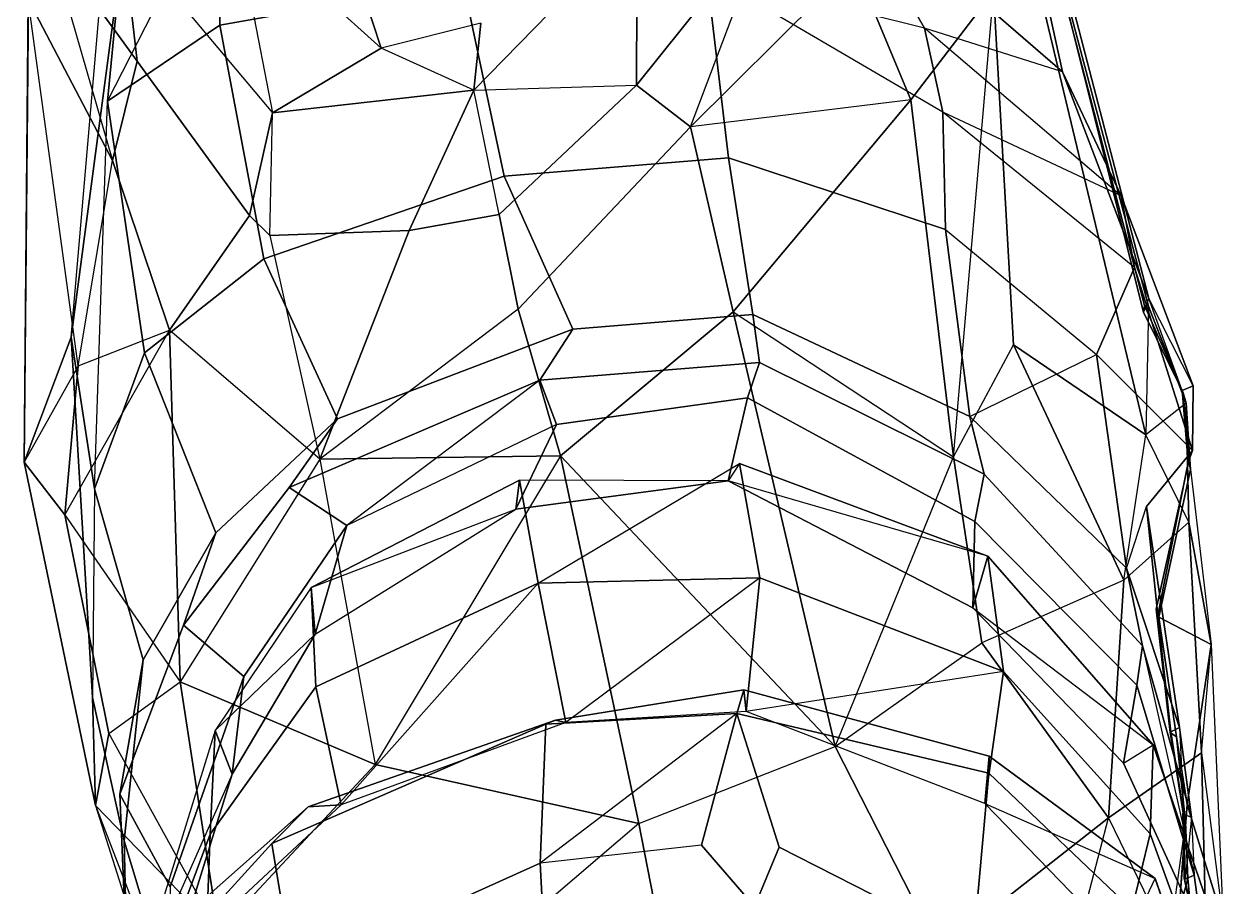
# Model space of a CAD drawing. Extents: x -0.135 to 0.053, y -0.194 to 0.215.
# Drawn here: x -0.0299 to 0.04, y 0.0756 to 0.1254 of the extents above; entities that cross this region are included whole.
import ezdxf

# ---------------------------------------------------------------- set-up
doc = ezdxf.new("R2010")
doc.units = 0
doc.layers.add('FIGURE_1_MAN_PANTS_LEG_LEFT', color=176, linetype='CONTINUOUS')

msp = doc.modelspace()

# ---------------------------------------------------------------- linework, layer by layer
at = {"layer": 'FIGURE_1_MAN_PANTS_LEG_LEFT', "invisible_edges": 8}
for points in [[(0.017162, 0.133822, 0.160961), (0.030088, 0.122613, 0.159173), (0.02483, 0.14657, 0.129999)], [(0.027398, 0.139043, 0.122683), (0.02483, 0.14657, 0.129999), (0.030088, 0.122613, 0.159173)], [(-0.027192, 0.107297, 0.150784), (-0.024402, 0.139731, 0.133455), (-0.029584, 0.13359, 0.129862)], [(-0.027192, 0.107297, 0.150784), (-0.024356, 0.128644, 0.150133), (-0.024402, 0.139731, 0.133455)], [(0.026884, 0.139544, 0.122405), (0.027013, 0.139568, 0.122194), (0.03475, 0.108739, 0.156389)], [(0.027178, 0.138775, 0.122294), (0.026884, 0.139544, 0.122405), (0.034816, 0.10913, 0.156687)], [(0.03475, 0.108739, 0.156389), (0.034816, 0.10913, 0.156687), (0.026884, 0.139544, 0.122405)], [(0.03475, 0.108739, 0.156389), (0.027013, 0.139568, 0.122194), (0.027398, 0.139043, 0.122683)], [(0.034816, 0.10913, 0.156687), (0.035039, 0.109088, 0.156523), (0.027178, 0.138775, 0.122294)], [(0.027553, 0.132306, 0.117762), (0.027178, 0.138775, 0.122294), (0.035039, 0.109088, 0.156523)], [(0.027398, 0.139043, 0.122683), (0.035074, 0.109531, 0.156884), (0.03475, 0.108739, 0.156389)], [(0.030088, 0.122613, 0.159173), (0.035074, 0.109531, 0.156884), (0.027398, 0.139043, 0.122683)], [(-0.018604, 0.125316, 0.169291), (-0.004567, 0.127801, 0.174953), (-0.006292, 0.136525, 0.162336)], [(-0.006292, 0.136525, 0.162336), (-0.018458, 0.133933, 0.157475), (-0.018604, 0.125316, 0.169291)], [(-0.029902, 0.100089, 0.145834), (-0.029584, 0.13359, 0.129862), (-0.029668, 0.126816, 0.124174)], [(-0.029584, 0.13359, 0.129862), (-0.029902, 0.100089, 0.145834), (-0.027192, 0.107297, 0.150784)], [(-0.025093, 0.120919, 0.162066), (-0.018604, 0.125316, 0.169291), (-0.018458, 0.133933, 0.157475)], [(-0.024356, 0.128644, 0.150133), (-0.025093, 0.120919, 0.162066), (-0.018458, 0.133933, 0.157475)], [(0.022101, 0.125149, 0.170045), (0.017162, 0.133822, 0.160961), (0.009527, 0.128275, 0.175572)], [(0.030088, 0.122613, 0.159173), (0.017162, 0.133822, 0.160961), (0.022101, 0.125149, 0.170045)], [(0.021321, 0.120995, 0.104965), (0.018047, 0.12884, 0.097468), (0.023728, 0.133027, 0.104374)], [(0.023728, 0.133027, 0.104374), (0.026095, 0.12724, 0.110885), (0.021321, 0.120995, 0.104965)], [(0.027247, 0.106849, 0.132975), (0.026095, 0.12724, 0.110885), (0.027553, 0.132306, 0.117762)], [(0.027553, 0.132306, 0.117762), (0.034897, 0.101655, 0.153594), (0.027247, 0.106849, 0.132975)], [(0.035039, 0.109088, 0.156523), (0.034897, 0.101655, 0.153594), (0.027553, 0.132306, 0.117762)], [(-0.024211, 0.130557, 0.087633), (-0.017775, 0.131625, 0.081053), (-0.015556, 0.120247, 0.083328)], [(-0.017775, 0.131625, 0.081053), (-0.00929, 0.123993, 0.076816), (-0.015556, 0.120247, 0.083328)], [(-0.017775, 0.131625, 0.081053), (-0.010474, 0.127609, 0.069646), (-0.00929, 0.123993, 0.076816)], [(-0.003928, 0.121561, 0.082236), (0.005489, 0.131203, 0.080972), (0.005474, 0.121854, 0.091582)], [(0.005489, 0.131203, 0.080972), (-0.003928, 0.121561, 0.082236), (-0.003514, 0.125419, 0.072848)], [(0.008599, 0.11944, 0.095072), (0.005474, 0.121854, 0.091582), (0.01308, 0.131342, 0.093199)], [(0.01308, 0.131342, 0.093199), (0.005474, 0.121854, 0.091582), (0.005489, 0.131203, 0.080972)], [(0.018047, 0.12884, 0.097468), (0.008599, 0.11944, 0.095072), (0.01308, 0.131342, 0.093199)], [(-0.028495, 0.130278, 0.09945), (-0.024801, 0.117493, 0.111646), (-0.029668, 0.126816, 0.124174)], [(-0.024211, 0.130557, 0.087633), (-0.023381, 0.123237, 0.095275), (-0.028495, 0.130278, 0.09945)], [(-0.028495, 0.130278, 0.09945), (-0.023381, 0.123237, 0.095275), (-0.024801, 0.117493, 0.111646)], [(-0.023381, 0.123237, 0.095275), (-0.024211, 0.130557, 0.087633), (-0.015556, 0.120247, 0.083328)], [(0.018047, 0.12884, 0.097468), (0.021321, 0.120995, 0.104965), (0.008599, 0.11944, 0.095072)], [(-0.025093, 0.120919, 0.162066), (-0.024356, 0.128644, 0.150133), (-0.027192, 0.107297, 0.150784)], [(0.009527, 0.128275, 0.175572), (-0.004567, 0.127801, 0.174953), (-0.002172, 0.1166, 0.187522)], [(-0.002172, 0.1166, 0.187522), (0.010783, 0.117654, 0.187702), (0.009527, 0.128275, 0.175572)], [(0.023169, 0.120297, 0.176274), (0.022101, 0.125149, 0.170045), (0.009527, 0.128275, 0.175572)], [(0.023169, 0.120297, 0.176274), (0.009527, 0.128275, 0.175572), (0.010783, 0.117654, 0.187702)], [(-0.004567, 0.127801, 0.174953), (-0.018604, 0.125316, 0.169291), (-0.016067, 0.111824, 0.18454)], [(-0.016067, 0.111824, 0.18454), (-0.002172, 0.1166, 0.187522), (-0.004567, 0.127801, 0.174953)], [(-0.003514, 0.125419, 0.072848), (-0.00929, 0.123993, 0.076816), (-0.010474, 0.127609, 0.069646)], [(-0.026785, 0.105635, 0.135196), (-0.029902, 0.100089, 0.145834), (-0.029668, 0.126816, 0.124174)], [(-0.026785, 0.105635, 0.135196), (-0.029668, 0.126816, 0.124174), (-0.024801, 0.117493, 0.111646)], [(0.023779, 0.10039, 0.126114), (0.021321, 0.120995, 0.104965), (0.026095, 0.12724, 0.110885)], [(0.023779, 0.10039, 0.126114), (0.026095, 0.12724, 0.110885), (0.027247, 0.106849, 0.132975)], [(-0.018604, 0.125316, 0.169291), (-0.025093, 0.120919, 0.162066), (-0.022953, 0.106387, 0.178703)], [(-0.022953, 0.106387, 0.178703), (-0.016067, 0.111824, 0.18454), (-0.018604, 0.125316, 0.169291)], [(-0.003514, 0.125419, 0.072848), (-0.003928, 0.121561, 0.082236), (-0.00929, 0.123993, 0.076816)], [(0.033475, 0.115454, 0.166326), (0.022101, 0.125149, 0.170045), (0.023169, 0.120297, 0.176274)], [(0.033475, 0.115454, 0.166326), (0.030088, 0.122613, 0.159173), (0.022101, 0.125149, 0.170045)], [(-0.003928, 0.121561, 0.082236), (-0.015556, 0.120247, 0.083328), (-0.00929, 0.123993, 0.076816)], [(-0.021509, 0.107702, 0.10704), (-0.024801, 0.117493, 0.111646), (-0.023381, 0.123237, 0.095275)], [(-0.023381, 0.123237, 0.095275), (-0.016895, 0.114314, 0.089251), (-0.021509, 0.107702, 0.10704)], [(-0.015556, 0.120247, 0.083328), (-0.016895, 0.114314, 0.089251), (-0.023381, 0.123237, 0.095275)], [(0.035074, 0.109531, 0.156884), (0.030088, 0.122613, 0.159173), (0.033475, 0.115454, 0.166326)], [(-0.002468, 0.114384, 0.09123), (-0.003928, 0.121561, 0.082236), (0.005474, 0.121854, 0.091582)], [(-0.002468, 0.114384, 0.09123), (0.005474, 0.121854, 0.091582), (0.008599, 0.11944, 0.095072)], [(-0.015556, 0.120247, 0.083328), (-0.003928, 0.121561, 0.082236), (-0.007657, 0.113465, 0.090474)], [(-0.002468, 0.114384, 0.09123), (-0.007657, 0.113465, 0.090474), (-0.003928, 0.121561, 0.082236)], [(0.021321, 0.120995, 0.104965), (0.011061, 0.108767, 0.105729), (0.008599, 0.11944, 0.095072)], [(0.011061, 0.108767, 0.105729), (0.021321, 0.120995, 0.104965), (0.023779, 0.10039, 0.126114)], [(-0.027192, 0.107297, 0.150784), (-0.025832, 0.098536, 0.17154), (-0.025093, 0.120919, 0.162066)], [(-0.025832, 0.098536, 0.17154), (-0.022953, 0.106387, 0.178703), (-0.025093, 0.120919, 0.162066)], [(0.010783, 0.117654, 0.187702), (0.02332, 0.113516, 0.183387), (0.023169, 0.120297, 0.176274)], [(0.034246, 0.111326, 0.170992), (0.033475, 0.115454, 0.166326), (0.023169, 0.120297, 0.176274)], [(0.034246, 0.111326, 0.170992), (0.023169, 0.120297, 0.176274), (0.02332, 0.113516, 0.183387)], [(-0.015703, 0.113159, 0.089042), (-0.016895, 0.114314, 0.089251), (-0.015556, 0.120247, 0.083328)], [(-0.007657, 0.113465, 0.090474), (-0.015703, 0.113159, 0.089042), (-0.015556, 0.120247, 0.083328)], [(0.008599, 0.11944, 0.095072), (-0.001363, 0.108924, 0.097111), (-0.002468, 0.114384, 0.09123)], [(-0.001363, 0.108924, 0.097111), (0.008599, 0.11944, 0.095072), (0.011061, 0.108767, 0.105729)], [(-0.026785, 0.105635, 0.135196), (-0.024801, 0.117493, 0.111646), (-0.021509, 0.107702, 0.10704)], [(0.010783, 0.117654, 0.187702), (-0.002172, 0.1166, 0.187522), (0.001784, 0.107763, 0.195363)], [(0.001784, 0.107763, 0.195363), (0.012197, 0.108611, 0.195077), (0.010783, 0.117654, 0.187702)], [(0.02332, 0.113516, 0.183387), (0.010783, 0.117654, 0.187702), (0.012197, 0.108611, 0.195077)], [(-0.002172, 0.1166, 0.187522), (-0.016067, 0.111824, 0.18454), (-0.011796, 0.102585, 0.194078)], [(-0.011796, 0.102585, 0.194078), (0.001784, 0.107763, 0.195363), (-0.002172, 0.1166, 0.187522)], [(0.037619, 0.104489, 0.161892), (0.033475, 0.115454, 0.166326), (0.034246, 0.111326, 0.170992)], [(0.033475, 0.115454, 0.166326), (0.037619, 0.104489, 0.161892), (0.035074, 0.109531, 0.156884)], [(-0.021509, 0.107702, 0.10704), (-0.016895, 0.114314, 0.089251), (-0.015703, 0.113159, 0.089042)], [(-0.007657, 0.113465, 0.090474), (-0.002468, 0.114384, 0.09123), (-0.001363, 0.108924, 0.097111)], [(-0.015703, 0.113159, 0.089042), (-0.007657, 0.113465, 0.090474), (-0.012823, 0.100251, 0.106186)], [(-0.001363, 0.108924, 0.097111), (-0.012823, 0.100251, 0.106186), (-0.007657, 0.113465, 0.090474)], [(0.012197, 0.108611, 0.195077), (0.02473, 0.102717, 0.193264), (0.02332, 0.113516, 0.183387)], [(0.02332, 0.113516, 0.183387), (0.032044, 0.106289, 0.176677), (0.034246, 0.111326, 0.170992)], [(0.02332, 0.113516, 0.183387), (0.02473, 0.102717, 0.193264), (0.032044, 0.106289, 0.176677)], [(-0.015703, 0.113159, 0.089042), (-0.012823, 0.100251, 0.106186), (-0.021509, 0.107702, 0.10704)], [(-0.016067, 0.111824, 0.18454), (-0.022953, 0.106387, 0.178703), (-0.018836, 0.095996, 0.191227)], [(-0.018836, 0.095996, 0.191227), (-0.011796, 0.102585, 0.194078), (-0.016067, 0.111824, 0.18454)], [(0.037597, 0.100751, 0.165406), (0.034246, 0.111326, 0.170992), (0.032044, 0.106289, 0.176677)], [(0.034246, 0.111326, 0.170992), (0.037597, 0.100751, 0.165406), (0.037619, 0.104489, 0.161892)], [(0.03699, 0.104223, 0.161404), (0.03475, 0.108739, 0.156389), (0.035074, 0.109531, 0.156884)], [(0.03475, 0.108739, 0.156389), (0.03699, 0.104223, 0.161404), (0.034816, 0.10913, 0.156687)], [(0.034816, 0.10913, 0.156687), (0.037058, 0.104082, 0.16152), (0.035039, 0.109088, 0.156523)], [(0.03699, 0.104223, 0.161404), (0.037058, 0.104082, 0.16152), (0.034816, 0.10913, 0.156687)], [(0.037619, 0.104489, 0.161892), (0.03699, 0.104223, 0.161404), (0.035074, 0.109531, 0.156884)], [(-0.001363, 0.108924, 0.097111), (0.001077, 0.100444, 0.106394), (-0.012823, 0.100251, 0.106186)], [(0.011061, 0.108767, 0.105729), (0.001077, 0.100444, 0.106394), (-0.001363, 0.108924, 0.097111)], [(0.001077, 0.100444, 0.106394), (0.011061, 0.108767, 0.105729), (0.016948, 0.083669, 0.132225)], [(0.012575, 0.105837, 0.199435), (0.012197, 0.108611, 0.195077), (0.001784, 0.107763, 0.195363)], [(0.016948, 0.083669, 0.132225), (0.011061, 0.108767, 0.105729), (0.023779, 0.10039, 0.126114)], [(0.02473, 0.102717, 0.193264), (0.012197, 0.108611, 0.195077), (0.012575, 0.105837, 0.199435)], [(0.035039, 0.109088, 0.156523), (0.037233, 0.103486, 0.161292), (0.034897, 0.101655, 0.153594)], [(0.037058, 0.104082, 0.16152), (0.037233, 0.103486, 0.161292), (0.035039, 0.109088, 0.156523)], [(-0.027546, 0.097033, 0.136736), (-0.021509, 0.107702, 0.10704), (-0.020892, 0.087406, 0.132631)], [(-0.027546, 0.097033, 0.136736), (-0.026785, 0.105635, 0.135196), (-0.021509, 0.107702, 0.10704)], [(-0.012823, 0.100251, 0.106186), (-0.020892, 0.087406, 0.132631), (-0.021509, 0.107702, 0.10704)], [(-0.000119, 0.104818, 0.199723), (0.001784, 0.107763, 0.195363), (-0.011796, 0.102585, 0.194078)], [(0.001784, 0.107763, 0.195363), (-0.000119, 0.104818, 0.199723), (0.012575, 0.105837, 0.199435)], [(-0.025961, 0.086494, 0.15914), (-0.027192, 0.107297, 0.150784), (-0.029902, 0.100089, 0.145834)], [(-0.025832, 0.098536, 0.17154), (-0.027192, 0.107297, 0.150784), (-0.025961, 0.086494, 0.15914)], [(-0.022953, 0.106387, 0.178703), (-0.025832, 0.098536, 0.17154), (-0.023032, 0.088659, 0.185959)], [(-0.023032, 0.088659, 0.185959), (-0.018836, 0.095996, 0.191227), (-0.022953, 0.106387, 0.178703)], [(0.025415, 0.089654, 0.137809), (0.023779, 0.10039, 0.126114), (0.027247, 0.106849, 0.132975)], [(0.027247, 0.106849, 0.132975), (0.033629, 0.093275, 0.151834), (0.025415, 0.089654, 0.137809)], [(0.033629, 0.093275, 0.151834), (0.027247, 0.106849, 0.132975), (0.034897, 0.101655, 0.153594)], [(-0.026785, 0.105635, 0.135196), (-0.027546, 0.097033, 0.136736), (-0.029902, 0.100089, 0.145834)], [(0.011888, 0.103801, 0.20142), (0.012575, 0.105837, 0.199435), (-0.000119, 0.104818, 0.199723)], [(0.025545, 0.09938, 0.198076), (0.012575, 0.105837, 0.199435), (0.011888, 0.103801, 0.20142)], [(0.012575, 0.105837, 0.199435), (0.025545, 0.09938, 0.198076), (0.02473, 0.102717, 0.193264)], [(0.02473, 0.102717, 0.193264), (0.03377, 0.093953, 0.189833), (0.032044, 0.106289, 0.176677)], [(0.034928, 0.097529, 0.168561), (0.037597, 0.100751, 0.165406), (0.032044, 0.106289, 0.176677)], [(0.032044, 0.106289, 0.176677), (0.03377, 0.093953, 0.189833), (0.034928, 0.097529, 0.168561)], [(-0.000119, 0.104818, 0.199723), (-0.014599, 0.098612, 0.19762), (-0.011255, 0.09643, 0.199765)], [(-0.011796, 0.102585, 0.194078), (-0.014599, 0.098612, 0.19762), (-0.000119, 0.104818, 0.199723)], [(0.000844, 0.102258, 0.200901), (-0.000119, 0.104818, 0.199723), (-0.011255, 0.09643, 0.199765)], [(-0.000119, 0.104818, 0.199723), (0.000844, 0.102258, 0.200901), (0.011888, 0.103801, 0.20142)], [(0.037342, 0.100068, 0.165286), (0.03699, 0.104223, 0.161404), (0.037619, 0.104489, 0.161892)], [(0.037058, 0.104082, 0.16152), (0.03699, 0.104223, 0.161404), (0.037342, 0.100068, 0.165286)], [(0.037619, 0.104489, 0.161892), (0.037597, 0.100751, 0.165406), (0.037342, 0.100068, 0.165286)], [(0.01077, 0.09901, 0.200105), (0.011888, 0.103801, 0.20142), (0.000844, 0.102258, 0.200901)], [(0.02501, 0.096661, 0.199881), (0.011888, 0.103801, 0.20142), (0.01077, 0.09901, 0.200105)], [(0.011888, 0.103801, 0.20142), (0.02501, 0.096661, 0.199881), (0.025545, 0.09938, 0.198076)], [(0.037233, 0.103486, 0.161292), (0.037058, 0.104082, 0.16152), (0.037379, 0.100124, 0.165527)], [(0.037342, 0.100068, 0.165286), (0.037379, 0.100124, 0.165527), (0.037058, 0.104082, 0.16152)], [(0.037233, 0.103486, 0.161292), (0.037383, 0.096618, 0.157054), (0.034897, 0.101655, 0.153594)], [(0.037472, 0.099655, 0.165114), (0.037233, 0.103486, 0.161292), (0.037379, 0.100124, 0.165527)], [(0.037383, 0.096618, 0.157054), (0.037233, 0.103486, 0.161292), (0.037472, 0.099655, 0.165114)], [(-0.014599, 0.098612, 0.19762), (-0.011796, 0.102585, 0.194078), (-0.018836, 0.095996, 0.191227)], [(-0.001505, 0.097364, 0.199515), (0.000844, 0.102258, 0.200901), (-0.011255, 0.09643, 0.199765)], [(0.000844, 0.102258, 0.200901), (-0.001505, 0.097364, 0.199515), (0.01077, 0.09901, 0.200105)], [(0.03377, 0.093953, 0.189833), (0.02473, 0.102717, 0.193264), (0.025545, 0.09938, 0.198076)], [(0.037383, 0.096618, 0.157054), (0.033629, 0.093275, 0.151834), (0.034897, 0.101655, 0.153594)], [(0.037342, 0.100068, 0.165286), (0.037597, 0.100751, 0.165406), (0.034928, 0.097529, 0.168561)], [(-0.029902, 0.100089, 0.145834), (-0.025785, 0.080249, 0.155263), (-0.025961, 0.086494, 0.15914)], [(-0.025009, 0.084421, 0.145917), (-0.025785, 0.080249, 0.155263), (-0.029902, 0.100089, 0.145834)], [(-0.029902, 0.100089, 0.145834), (-0.027546, 0.097033, 0.136736), (-0.025009, 0.084421, 0.145917)], [(-0.012823, 0.100251, 0.106186), (-0.009623, 0.082631, 0.131383), (-0.020892, 0.087406, 0.132631)], [(-0.012823, 0.100251, 0.106186), (0.001077, 0.100444, 0.106394), (-0.009623, 0.082631, 0.131383)], [(0.001077, 0.100444, 0.106394), (0.005612, 0.079211, 0.1299), (-0.009623, 0.082631, 0.131383)], [(0.005612, 0.079211, 0.1299), (0.001077, 0.100444, 0.106394), (0.016948, 0.083669, 0.132225)], [(0.016948, 0.083669, 0.132225), (0.023779, 0.10039, 0.126114), (0.025415, 0.089654, 0.137809)], [(0.034928, 0.097529, 0.168561), (0.035594, 0.091243, 0.174679), (0.037342, 0.100068, 0.165286)], [(0.035594, 0.091243, 0.174679), (0.035491, 0.091602, 0.175018), (0.037379, 0.100124, 0.165527)], [(0.037472, 0.099655, 0.165114), (0.037379, 0.100124, 0.165527), (0.035491, 0.091602, 0.175018)], [(0.037379, 0.100124, 0.165527), (0.037342, 0.100068, 0.165286), (0.035594, 0.091243, 0.174679)], [(0.011429, 0.1, 0.202951), (0.01077, 0.09901, 0.200105), (-0.00128, 0.099032, 0.202405)], [(-0.00128, 0.099032, 0.202405), (-0.000214, 0.093098, 0.206814), (0.011429, 0.1, 0.202951)], [(-0.000214, 0.093098, 0.206814), (0.012601, 0.093407, 0.208042), (0.011429, 0.1, 0.202951)], [(0.011429, 0.1, 0.202951), (0.025762, 0.094652, 0.201014), (0.01077, 0.09901, 0.200105)], [(0.025762, 0.094652, 0.201014), (0.011429, 0.1, 0.202951), (0.012601, 0.093407, 0.208042)], [(0.034702, 0.089475, 0.193684), (0.025545, 0.09938, 0.198076), (0.02501, 0.096661, 0.199881)], [(0.025545, 0.09938, 0.198076), (0.034702, 0.089475, 0.193684), (0.03377, 0.093953, 0.189833)], [(0.035491, 0.091602, 0.175018), (0.035639, 0.091134, 0.174667), (0.037472, 0.099655, 0.165114)], [(0.037472, 0.099655, 0.165114), (0.035639, 0.091134, 0.174667), (0.038675, 0.089545, 0.16093)], [(0.037472, 0.099655, 0.165114), (0.038675, 0.089545, 0.16093), (0.037383, 0.096618, 0.157054)], [(-0.018836, 0.095996, 0.191227), (-0.020696, 0.090667, 0.194359), (-0.014599, 0.098612, 0.19762)], [(-0.011255, 0.09643, 0.199765), (-0.014599, 0.098612, 0.19762), (-0.020696, 0.090667, 0.194359)], [(-0.000214, 0.093098, 0.206814), (-0.00128, 0.099032, 0.202405), (-0.013324, 0.092841, 0.201174)], [(-0.013324, 0.092841, 0.201174), (-0.00128, 0.099032, 0.202405), (-0.001505, 0.097364, 0.199515)], [(0.01077, 0.09901, 0.200105), (-0.001505, 0.097364, 0.199515), (-0.00128, 0.099032, 0.202405)], [(0.01077, 0.09901, 0.200105), (0.024895, 0.091673, 0.198504), (0.02501, 0.096661, 0.199881)], [(0.025762, 0.094652, 0.201014), (0.024895, 0.091673, 0.198504), (0.01077, 0.09901, 0.200105)], [(-0.025832, 0.098536, 0.17154), (-0.025961, 0.086494, 0.15914), (-0.024133, 0.078213, 0.177247)], [(-0.024133, 0.078213, 0.177247), (-0.023032, 0.088659, 0.185959), (-0.025832, 0.098536, 0.17154)], [(-0.013085, 0.090143, 0.198552), (-0.013324, 0.092841, 0.201174), (-0.001505, 0.097364, 0.199515)], [(-0.011255, 0.09643, 0.199765), (-0.013085, 0.090143, 0.198552), (-0.001505, 0.097364, 0.199515)], [(0.03377, 0.093953, 0.189833), (0.036831, 0.084757, 0.183061), (0.034928, 0.097529, 0.168561)], [(0.035594, 0.091243, 0.174679), (0.034928, 0.097529, 0.168561), (0.036831, 0.084757, 0.183061)], [(-0.025009, 0.084421, 0.145917), (-0.027546, 0.097033, 0.136736), (-0.020892, 0.087406, 0.132631)], [(0.034365, 0.087203, 0.197011), (0.02501, 0.096661, 0.199881), (0.024895, 0.091673, 0.198504)], [(0.02501, 0.096661, 0.199881), (0.034365, 0.087203, 0.197011), (0.034702, 0.089475, 0.193684)], [(0.033629, 0.093275, 0.151834), (0.037383, 0.096618, 0.157054), (0.038103, 0.083289, 0.154383)], [(0.038103, 0.083289, 0.154383), (0.037383, 0.096618, 0.157054), (0.038675, 0.089545, 0.16093)], [(-0.020696, 0.090667, 0.194359), (-0.018836, 0.095996, 0.191227), (-0.023032, 0.088659, 0.185959)], [(-0.020696, 0.090667, 0.194359), (-0.01721, 0.087708, 0.196671), (-0.011255, 0.09643, 0.199765)], [(-0.013085, 0.090143, 0.198552), (-0.011255, 0.09643, 0.199765), (-0.01721, 0.087708, 0.196671)], [(0.012601, 0.093407, 0.208042), (0.026672, 0.087989, 0.206382), (0.025762, 0.094652, 0.201014)], [(0.024895, 0.091673, 0.198504), (0.025762, 0.094652, 0.201014), (0.035323, 0.083766, 0.198344)], [(0.035323, 0.083766, 0.198344), (0.025762, 0.094652, 0.201014), (0.026672, 0.087989, 0.206382)], [(0.036831, 0.084757, 0.183061), (0.03377, 0.093953, 0.189833), (0.034702, 0.089475, 0.193684)], [(-0.013324, 0.092841, 0.201174), (-0.013061, 0.087115, 0.204037), (-0.000214, 0.093098, 0.206814)], [(-0.000214, 0.093098, 0.206814), (-0.013061, 0.087115, 0.204037), (-0.011585, 0.080294, 0.211059)], [(0.001397, 0.085058, 0.213759), (-0.000214, 0.093098, 0.206814), (-0.011585, 0.080294, 0.211059)], [(0.012601, 0.093407, 0.208042), (-0.000214, 0.093098, 0.206814), (0.001397, 0.085058, 0.213759)], [(0.0118, 0.085685, 0.215692), (0.012601, 0.093407, 0.208042), (0.001397, 0.085058, 0.213759)], [(0.026672, 0.087989, 0.206382), (0.012601, 0.093407, 0.208042), (0.0118, 0.085685, 0.215692)], [(0.033629, 0.093275, 0.151834), (0.032733, 0.079539, 0.151124), (0.025415, 0.089654, 0.137809)], [(0.038103, 0.083289, 0.154383), (0.032733, 0.079539, 0.151124), (0.033629, 0.093275, 0.151834)], [(-0.013324, 0.092841, 0.201174), (-0.013085, 0.090143, 0.198552), (-0.018878, 0.08459, 0.199327)], [(-0.013061, 0.087115, 0.204037), (-0.013324, 0.092841, 0.201174), (-0.018878, 0.08459, 0.199327)], [(0.033604, 0.082706, 0.196211), (0.024895, 0.091673, 0.198504), (0.035323, 0.083766, 0.198344)], [(0.024895, 0.091673, 0.198504), (0.033604, 0.082706, 0.196211), (0.034365, 0.087203, 0.197011)], [(0.035491, 0.091602, 0.175018), (0.036298, 0.084472, 0.182526), (0.035639, 0.091134, 0.174667)], [(0.036345, 0.084502, 0.182529), (0.036298, 0.084472, 0.182526), (0.035491, 0.091602, 0.175018)], [(0.035491, 0.091602, 0.175018), (0.035594, 0.091243, 0.174679), (0.036345, 0.084502, 0.182529)], [(0.036831, 0.084757, 0.183061), (0.036345, 0.084502, 0.182529), (0.035594, 0.091243, 0.174679)], [(0.037287, 0.080307, 0.175694), (0.038675, 0.089545, 0.16093), (0.035639, 0.091134, 0.174667)], [(0.035639, 0.091134, 0.174667), (0.036658, 0.084226, 0.182618), (0.037287, 0.080307, 0.175694)], [(0.036298, 0.084472, 0.182526), (0.036658, 0.084226, 0.182618), (0.035639, 0.091134, 0.174667)], [(-0.01721, 0.087708, 0.196671), (-0.020696, 0.090667, 0.194359), (-0.024372, 0.080905, 0.188861)], [(-0.023032, 0.088659, 0.185959), (-0.024372, 0.080905, 0.188861), (-0.020696, 0.090667, 0.194359)], [(-0.013085, 0.090143, 0.198552), (-0.017886, 0.082061, 0.196681), (-0.018878, 0.08459, 0.199327)], [(-0.01721, 0.087708, 0.196671), (-0.017886, 0.082061, 0.196681), (-0.013085, 0.090143, 0.198552)], [(0.02296, 0.07188, 0.144274), (0.016948, 0.083669, 0.132225), (0.025415, 0.089654, 0.137809)], [(0.025415, 0.089654, 0.137809), (0.032733, 0.079539, 0.151124), (0.02296, 0.07188, 0.144274)], [(0.038675, 0.089545, 0.16093), (0.037287, 0.080307, 0.175694), (0.039356, 0.073618, 0.166728)], [(0.038103, 0.083289, 0.154383), (0.038675, 0.089545, 0.16093), (0.039356, 0.073618, 0.166728)], [(0.034702, 0.089475, 0.193684), (0.034365, 0.087203, 0.197011), (0.03768, 0.076231, 0.189905)], [(0.034702, 0.089475, 0.193684), (0.037523, 0.079578, 0.186257), (0.036831, 0.084757, 0.183061)], [(0.037523, 0.079578, 0.186257), (0.034702, 0.089475, 0.193684), (0.03768, 0.076231, 0.189905)], [(-0.024372, 0.080905, 0.188861), (-0.023032, 0.088659, 0.185959), (-0.024133, 0.078213, 0.177247)], [(-0.024372, 0.080905, 0.188861), (-0.021461, 0.075555, 0.191448), (-0.01721, 0.087708, 0.196671)], [(-0.017886, 0.082061, 0.196681), (-0.01721, 0.087708, 0.196671), (-0.021461, 0.075555, 0.191448)], [(0.025601, 0.080371, 0.215262), (0.026672, 0.087989, 0.206382), (0.0118, 0.085685, 0.215692)], [(0.035137, 0.078621, 0.20425), (0.026672, 0.087989, 0.206382), (0.025601, 0.080371, 0.215262)], [(0.026672, 0.087989, 0.206382), (0.035137, 0.078621, 0.20425), (0.035323, 0.083766, 0.198344)], [(-0.025009, 0.084421, 0.145917), (-0.020892, 0.087406, 0.132631), (-0.018676, 0.072936, 0.149087)], [(-0.018676, 0.072936, 0.149087), (-0.020892, 0.087406, 0.132631), (-0.009623, 0.082631, 0.131383)], [(-0.011585, 0.080294, 0.211059), (-0.013061, 0.087115, 0.204037), (-0.019152, 0.078602, 0.20243)], [(-0.018878, 0.08459, 0.199327), (-0.019152, 0.078602, 0.20243), (-0.013061, 0.087115, 0.204037)], [(0.000233, 0.084959, 0.228119), (0.011258, 0.085563, 0.231947), (0.011672, 0.086938, 0.2203)], [(0.011672, 0.086938, 0.2203), (0.000797, 0.085188, 0.21875), (0.000233, 0.084959, 0.228119)], [(0.000797, 0.085188, 0.21875), (0.011672, 0.086938, 0.2203), (0.0118, 0.085685, 0.215692)], [(0.011672, 0.086938, 0.2203), (0.011258, 0.085563, 0.231947), (0.025817, 0.082127, 0.226319)], [(0.0118, 0.085685, 0.215692), (0.011672, 0.086938, 0.2203), (0.025846, 0.083095, 0.216935)], [(0.025817, 0.082127, 0.226319), (0.025846, 0.083095, 0.216935), (0.011672, 0.086938, 0.2203)], [(0.03768, 0.076231, 0.189905), (0.034365, 0.087203, 0.197011), (0.033604, 0.082706, 0.196211)], [(-0.020937, 0.067702, 0.165879), (-0.024133, 0.078213, 0.177247), (-0.025961, 0.086494, 0.15914)], [(-0.025961, 0.086494, 0.15914), (-0.025785, 0.080249, 0.155263), (-0.020937, 0.067702, 0.165879)], [(0.011258, 0.085563, 0.231947), (0.000233, 0.084959, 0.228119), (-0.000095, 0.076924, 0.248823)], [(0.009233, 0.077968, 0.252177), (0.011258, 0.085563, 0.231947), (-0.000095, 0.076924, 0.248823)], [(0.0118, 0.085685, 0.215692), (0.001397, 0.085058, 0.213759), (0.000797, 0.085188, 0.21875)], [(0.013703, 0.077848, 0.252047), (0.011258, 0.085563, 0.231947), (0.009233, 0.077968, 0.252177)], [(0.025817, 0.082127, 0.226319), (0.011258, 0.085563, 0.231947), (0.013703, 0.077848, 0.252047)], [(0.025846, 0.083095, 0.216935), (0.025601, 0.080371, 0.215262), (0.0118, 0.085685, 0.215692)], [(-0.013492, 0.080178, 0.217866), (-0.015593, 0.078057, 0.229339), (0.000233, 0.084959, 0.228119)], [(-0.000095, 0.076924, 0.248823), (0.000233, 0.084959, 0.228119), (-0.015593, 0.078057, 0.229339)], [(0.000233, 0.084959, 0.228119), (0.000797, 0.085188, 0.21875), (-0.013492, 0.080178, 0.217866)], [(-0.011585, 0.080294, 0.211059), (-0.013492, 0.080178, 0.217866), (0.000797, 0.085188, 0.21875)], [(0.000797, 0.085188, 0.21875), (0.001397, 0.085058, 0.213759), (-0.011585, 0.080294, 0.211059)], [(0.036345, 0.084502, 0.182529), (0.036831, 0.084757, 0.183061), (0.037092, 0.079727, 0.185688)], [(0.036831, 0.084757, 0.183061), (0.037523, 0.079578, 0.186257), (0.037092, 0.079727, 0.185688)], [(-0.025785, 0.080249, 0.155263), (-0.025009, 0.084421, 0.145917), (-0.018676, 0.072936, 0.149087)], [(-0.019152, 0.078602, 0.20243), (-0.018878, 0.08459, 0.199327), (-0.023741, 0.068838, 0.199479)], [(-0.018878, 0.08459, 0.199327), (-0.017886, 0.082061, 0.196681), (-0.023741, 0.068838, 0.199479)], [(0.036345, 0.084502, 0.182529), (0.037092, 0.079727, 0.185688), (0.036298, 0.084472, 0.182526)], [(0.036658, 0.084226, 0.182618), (0.036298, 0.084472, 0.182526), (0.037023, 0.079807, 0.186134)], [(0.036298, 0.084472, 0.182526), (0.037092, 0.079727, 0.185688), (0.037023, 0.079807, 0.186134)], [(0.037287, 0.080307, 0.175694), (0.036658, 0.084226, 0.182618), (0.037186, 0.079316, 0.185232)], [(0.037023, 0.079807, 0.186134), (0.037186, 0.079316, 0.185232), (0.036658, 0.084226, 0.182618)], [(0.008256, 0.065674, 0.142262), (0.005612, 0.079211, 0.1299), (0.016948, 0.083669, 0.132225)], [(0.016948, 0.083669, 0.132225), (0.02296, 0.07188, 0.144274), (0.008256, 0.065674, 0.142262)], [(0.032733, 0.079539, 0.151124), (0.038103, 0.083289, 0.154383), (0.038501, 0.067693, 0.160513)], [(0.038179, 0.072744, 0.192769), (0.033604, 0.082706, 0.196211), (0.035323, 0.083766, 0.198344)], [(0.039797, 0.070717, 0.195479), (0.035323, 0.083766, 0.198344), (0.035137, 0.078621, 0.20425)], [(0.035323, 0.083766, 0.198344), (0.039797, 0.070717, 0.195479), (0.038179, 0.072744, 0.192769)], [(0.038501, 0.067693, 0.160513), (0.038103, 0.083289, 0.154383), (0.039356, 0.073618, 0.166728)], [(-0.008069, 0.067564, 0.143814), (-0.018676, 0.072936, 0.149087), (-0.009623, 0.082631, 0.131383)], [(-0.009623, 0.082631, 0.131383), (0.005612, 0.079211, 0.1299), (-0.008069, 0.067564, 0.143814)], [(0.025601, 0.080371, 0.215262), (0.025846, 0.083095, 0.216935), (0.035437, 0.076037, 0.217877)], [(0.035437, 0.076037, 0.217877), (0.025846, 0.083095, 0.216935), (0.025817, 0.082127, 0.226319)], [(0.033604, 0.082706, 0.196211), (0.038179, 0.072744, 0.192769), (0.03768, 0.076231, 0.189905)], [(-0.017886, 0.082061, 0.196681), (-0.021569, 0.070254, 0.194214), (-0.023741, 0.068838, 0.199479)], [(-0.021461, 0.075555, 0.191448), (-0.021569, 0.070254, 0.194214), (-0.017886, 0.082061, 0.196681)], [(0.013703, 0.077848, 0.252047), (0.024939, 0.072164, 0.253848), (0.025817, 0.082127, 0.226319)], [(0.037042, 0.071458, 0.230652), (0.025817, 0.082127, 0.226319), (0.024939, 0.072164, 0.253848)], [(0.025817, 0.082127, 0.226319), (0.037042, 0.071458, 0.230652), (0.035437, 0.076037, 0.217877)], [(-0.024133, 0.078213, 0.177247), (-0.0239, 0.069159, 0.180112), (-0.024372, 0.080905, 0.188861)], [(-0.021461, 0.075555, 0.191448), (-0.024372, 0.080905, 0.188861), (-0.0239, 0.069159, 0.180112)], [(-0.025785, 0.080249, 0.155263), (-0.018676, 0.072936, 0.149087), (-0.019627, 0.060822, 0.160589)], [(-0.025785, 0.080249, 0.155263), (-0.019627, 0.060822, 0.160589), (-0.020937, 0.067702, 0.165879)], [(-0.019365, 0.073069, 0.212152), (-0.021269, 0.073295, 0.221441), (-0.013492, 0.080178, 0.217866)], [(-0.015593, 0.078057, 0.229339), (-0.013492, 0.080178, 0.217866), (-0.021269, 0.073295, 0.221441)], [(-0.013492, 0.080178, 0.217866), (-0.011585, 0.080294, 0.211059), (-0.019365, 0.073069, 0.212152)], [(-0.019152, 0.078602, 0.20243), (-0.019365, 0.073069, 0.212152), (-0.011585, 0.080294, 0.211059)], [(0.025601, 0.080371, 0.215262), (0.033571, 0.072154, 0.217552), (0.035137, 0.078621, 0.20425)], [(0.033571, 0.072154, 0.217552), (0.025601, 0.080371, 0.215262), (0.035437, 0.076037, 0.217877)], [(0.037186, 0.079316, 0.185232), (0.036848, 0.074499, 0.17584), (0.037287, 0.080307, 0.175694)], [(0.039356, 0.073618, 0.166728), (0.037287, 0.080307, 0.175694), (0.036848, 0.074499, 0.17584)], [(0.037023, 0.079807, 0.186134), (0.037092, 0.079727, 0.185688), (0.037162, 0.07601, 0.188872)], [(0.037162, 0.07601, 0.188872), (0.037112, 0.076068, 0.189219), (0.037023, 0.079807, 0.186134)], [(0.037023, 0.079807, 0.186134), (0.037112, 0.076068, 0.189219), (0.037329, 0.07604, 0.188904)], [(0.037329, 0.07604, 0.188904), (0.037186, 0.079316, 0.185232), (0.037023, 0.079807, 0.186134)], [(0.037092, 0.079727, 0.185688), (0.037523, 0.079578, 0.186257), (0.037162, 0.07601, 0.188872)], [(0.005612, 0.079211, 0.1299), (0.008256, 0.065674, 0.142262), (-0.008069, 0.067564, 0.143814)], [(0.029174, 0.065824, 0.155847), (0.02296, 0.07188, 0.144274), (0.032733, 0.079539, 0.151124)], [(0.029174, 0.065824, 0.155847), (0.032733, 0.079539, 0.151124), (0.038501, 0.067693, 0.160513)], [(0.037186, 0.079316, 0.185232), (0.037329, 0.07604, 0.188904), (0.036126, 0.071545, 0.183109)], [(0.036848, 0.074499, 0.17584), (0.037186, 0.079316, 0.185232), (0.036126, 0.071545, 0.183109)], [(0.037523, 0.079578, 0.186257), (0.03768, 0.076231, 0.189905), (0.037162, 0.07601, 0.188872)], [(-0.019365, 0.073069, 0.212152), (-0.019152, 0.078602, 0.20243), (-0.024438, 0.064551, 0.205242)], [(-0.023741, 0.068838, 0.199479), (-0.024438, 0.064551, 0.205242), (-0.019152, 0.078602, 0.20243)], [(0.039041, 0.067962, 0.20355), (0.035137, 0.078621, 0.20425), (0.033571, 0.072154, 0.217552)], [(0.035137, 0.078621, 0.20425), (0.039041, 0.067962, 0.20355), (0.039797, 0.070717, 0.195479)], [(-0.0239, 0.069159, 0.180112), (-0.024133, 0.078213, 0.177247), (-0.020937, 0.067702, 0.165879)], [(-0.014356, 0.070515, 0.249395), (-0.015593, 0.078057, 0.229339), (-0.022714, 0.070278, 0.233898)], [(-0.021269, 0.073295, 0.221441), (-0.022714, 0.070278, 0.233898), (-0.015593, 0.078057, 0.229339)], [(-0.015593, 0.078057, 0.229339), (-0.014356, 0.070515, 0.249395), (-0.000095, 0.076924, 0.248823)], [(0.009233, 0.077968, 0.252177), (-0.000095, 0.076924, 0.248823), (0.000114, 0.072767, 0.262717)], [(0.000114, 0.072767, 0.262717), (0.012288, 0.074422, 0.264263), (0.009233, 0.077968, 0.252177)], [(0.009233, 0.077968, 0.252177), (0.012288, 0.074422, 0.264263), (0.013703, 0.077848, 0.252047)], [(0.024939, 0.072164, 0.253848), (0.013703, 0.077848, 0.252047), (0.012288, 0.074422, 0.264263)], [(0.000114, 0.072767, 0.262717), (-0.000095, 0.076924, 0.248823), (-0.014356, 0.070515, 0.249395)], [(0.037162, 0.07601, 0.188872), (0.03768, 0.076231, 0.189905), (0.038241, 0.071639, 0.19224)], [(0.03768, 0.076231, 0.189905), (0.038179, 0.072744, 0.192769), (0.038241, 0.071639, 0.19224)], [(0.033571, 0.072154, 0.217552), (0.035437, 0.076037, 0.217877), (0.040033, 0.062554, 0.227883)], [(0.040033, 0.062554, 0.227883), (0.035437, 0.076037, 0.217877), (0.037042, 0.071458, 0.230652)], [(0.036126, 0.071545, 0.183109), (0.037329, 0.07604, 0.188904), (0.037788, 0.071069, 0.191395)], [(0.037112, 0.076068, 0.189219), (0.03809, 0.071536, 0.192267), (0.037788, 0.071069, 0.191395)], [(0.037788, 0.071069, 0.191395), (0.037329, 0.07604, 0.188904), (0.037112, 0.076068, 0.189219)], [(0.038241, 0.071639, 0.19224), (0.037112, 0.076068, 0.189219), (0.037162, 0.07601, 0.188872)], [(0.03809, 0.071536, 0.192267), (0.037112, 0.076068, 0.189219), (0.038241, 0.071639, 0.19224)]]:
    msp.add_3dface(points, dxfattribs=at)

doc.saveas('drawing.dxf')
